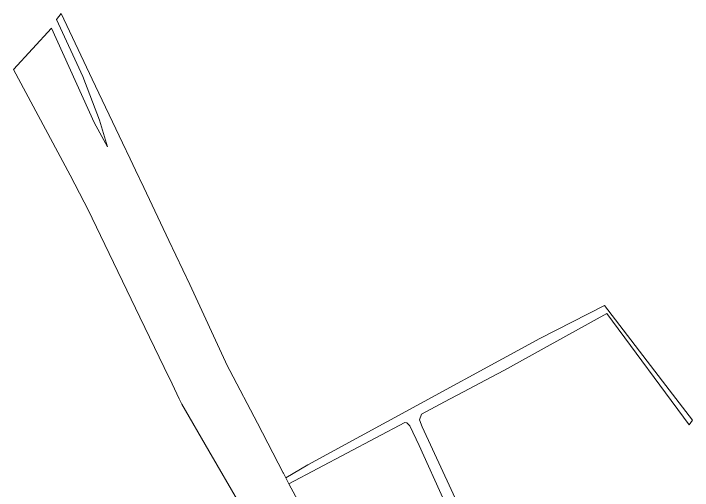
# Model space of a CAD drawing. Header units: metres. Extents: x 7513791 to 7515084, y 4691573 to 4693683.
# Drawn here: x 7513790.9 to 7514105.9, y 4693461.7 to 4693682.9 of the extents above; entities that cross this region are included whole.
import ezdxf

# ---------------------------------------------------------------- set-up
doc = ezdxf.new("R2010")
doc.units = ezdxf.units.M
doc.layers.add('Parc-Baz', color=7, linetype='Continuous', lineweight=0)

msp = doc.modelspace()

# ---------------------------------------------------------------- linework, layer by layer
at = {"layer": 'Parc-Baz'}
for points in [[(7513895.794, 4693455.262), (7513881.464, 4693480.069), (7513869.006, 4693501.636), (7513867.782, 4693504.175), (7513864.394, 4693511.207), (7513860.776, 4693518.726), (7513849.48, 4693542.05), (7513831.22, 4693579.93), (7513825.549, 4693591.814), (7513823.59, 4693595.48), (7513817.09, 4693607.96), (7513790.875, 4693656.978), (7513808.422, 4693676.131), (7513828.27, 4693632.362), (7513834.464, 4693621.043), (7513830.75, 4693633.442), (7513822.961, 4693653.731), (7513810.822, 4693680.211), (7513812.91, 4693682.89), (7513827.37, 4693652.47), (7513841.44, 4693622.91), (7513844.96, 4693615.5), (7513847.43, 4693610.31), (7513851.26, 4693602.25), (7513862.95, 4693577.69), (7513872.68, 4693557.24), (7513890.109, 4693519.348), (7513891.25, 4693517.34), (7513904.008, 4693492.819), (7513915.949, 4693469.883), (7513916.06, 4693469.67), (7513917.154, 4693467.569), (7513918.58, 4693464.82), (7513939.763, 4693425.59)], [(7513990.61, 4693456.88), (7513979, 4693482.55), (7513974.7, 4693491.64), (7513973.4, 4693493.03), (7513972.38, 4693493.13), (7513918.58, 4693464.82), (7513917.154, 4693467.569), (7513927.375, 4693473.485), (7513964.095, 4693493.513), (7514035.017, 4693532.228), (7514065.013, 4693547.412), (7514066.547, 4693545.44), (7514092.051, 4693512.43), (7514105.858, 4693494.257), (7514105.858, 4693494.257), (7514104.37, 4693492.1), (7514066.1, 4693543.83), (7514038.53, 4693528.51), (7514018.72, 4693517.51), (7514012.53, 4693514.23), (7513996.99, 4693506), (7513993.18, 4693503.98), (7513980.13, 4693497.07), (7513979.28, 4693494.36), (7513980.48, 4693491.16), (7513998.74, 4693451.73)]]:
    msp.add_lwpolyline(points, dxfattribs=at)

doc.saveas('drawing.dxf')
